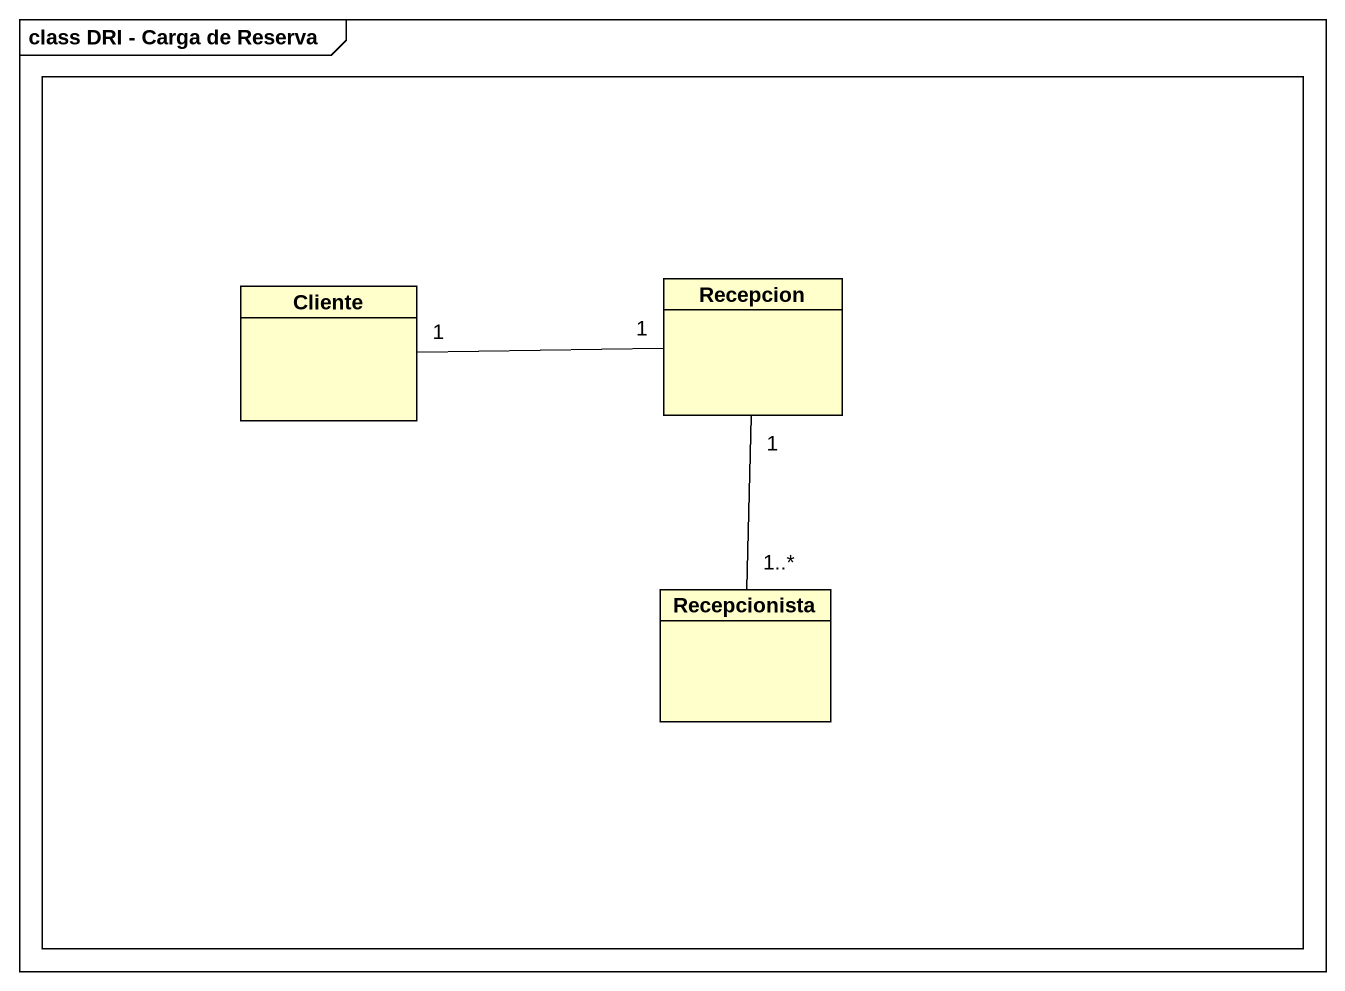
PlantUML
@startuml
mainframe class DRI - Carga de Reserva
hide circle
hide empty members
rectangle " " as rectangle1 {
  class Cliente
  class Recepcion
  class Recepcionista
}
Cliente "1" -right- "1" Recepcion
Recepcion "1" -- "1..*" Recepcionista
@enduml
